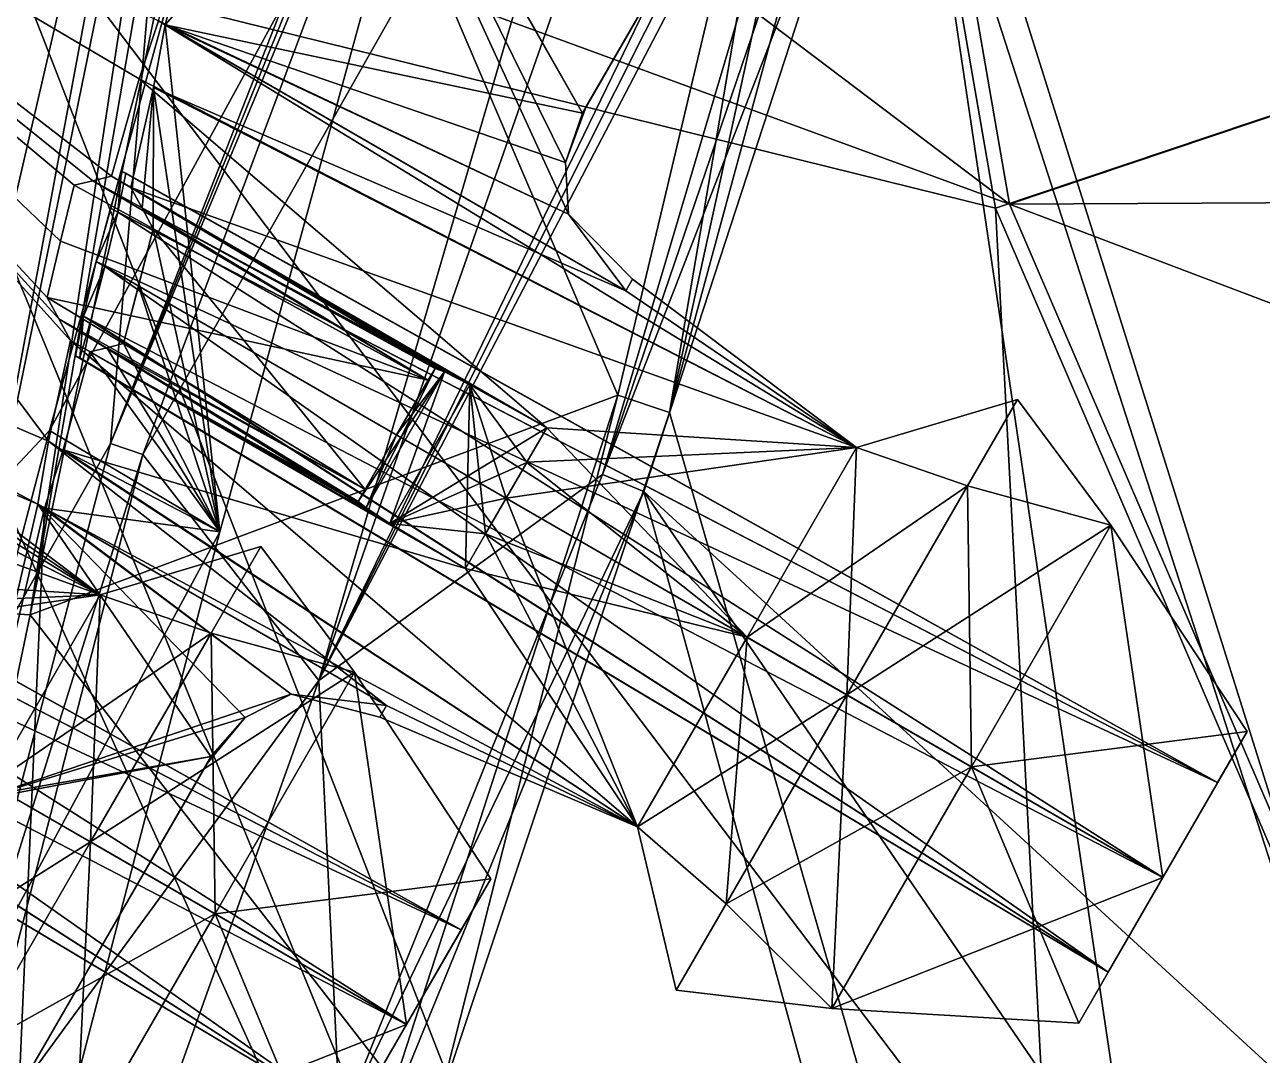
# Model space of a CAD drawing. Header units: millimetres. Extents: x -228 to 228, y -204 to 237.
# Drawn here: x -179.27 to -159.69, y -62.13 to -45.83 of the extents above; entities that cross this region are included whole.
import ezdxf

# ---------------------------------------------------------------- set-up
doc = ezdxf.new("R2010")
doc.units = ezdxf.units.MM
doc.header["$LTSCALE"] = 127.314815
for name, color, linetype in [('1236', 7, 'CONTINUOUS'), ('1372', 7, 'CONTINUOUS'), ('1443', 7, 'CONTINUOUS'), ('15', 7, 'CONTINUOUS'), ('17', 7, 'CONTINUOUS'), ('18', 7, 'CONTINUOUS'), ('2', 7, 'CONTINUOUS'), ('336', 7, 'CONTINUOUS'), ('364', 7, 'CONTINUOUS'), ('366', 7, 'CONTINUOUS'), ('378', 7, 'CONTINUOUS'), ('428', 7, 'CONTINUOUS'), ('44', 7, 'CONTINUOUS'), ('45', 7, 'CONTINUOUS'), ('47', 7, 'CONTINUOUS'), ('50', 7, 'CONTINUOUS'), ('6630', 7, 'CONTINUOUS'), ('6631', 7, 'CONTINUOUS'), ('6633', 7, 'CONTINUOUS'), ('6658', 7, 'CONTINUOUS'), ('6659', 7, 'CONTINUOUS'), ('6660', 7, 'CONTINUOUS'), ('6661', 7, 'CONTINUOUS'), ('6662', 7, 'CONTINUOUS'), ('6663', 7, 'CONTINUOUS'), ('6664', 7, 'CONTINUOUS'), ('6665', 7, 'CONTINUOUS'), ('6670', 7, 'CONTINUOUS'), ('6671', 7, 'CONTINUOUS'), ('6672', 7, 'CONTINUOUS'), ('6673', 7, 'CONTINUOUS'), ('6674', 7, 'CONTINUOUS'), ('6675', 7, 'CONTINUOUS'), ('6676', 7, 'CONTINUOUS'), ('6677', 7, 'CONTINUOUS'), ('6678', 7, 'CONTINUOUS'), ('6679', 7, 'CONTINUOUS'), ('6681', 7, 'CONTINUOUS'), ('6683', 7, 'CONTINUOUS'), ('6684', 7, 'CONTINUOUS'), ('6685', 7, 'CONTINUOUS'), ('6686', 7, 'CONTINUOUS'), ('6687', 7, 'CONTINUOUS'), ('6688', 7, 'CONTINUOUS'), ('6689', 7, 'CONTINUOUS'), ('6690', 7, 'CONTINUOUS'), ('6691', 7, 'CONTINUOUS'), ('6692', 7, 'CONTINUOUS'), ('6693', 7, 'CONTINUOUS'), ('6694', 7, 'CONTINUOUS'), ('6695', 7, 'CONTINUOUS')]:
    doc.layers.add(name, color=color, linetype=linetype)

msp = doc.modelspace()

# ---------------------------------------------------------------- linework, layer by layer
at = {"layer": '1236', "color": 5, "linetype": 'Continuous'}
for points in [[(-169.069, -51.962, 1022.164), (-169.886, -51.689, 1022.194), (-166.804, -38.696, 1023.461), (-169.069, -51.962, 1022.164)], [(-169.069, -51.962, 1022.164), (-166.804, -38.696, 1023.461), (-166.196, -38.833, 1023.213), (-169.069, -51.962, 1022.164)], [(-165.546, -38.993, 1023.174), (-169.069, -51.962, 1022.164), (-166.196, -38.833, 1023.213), (-165.546, -38.993, 1023.174)], [(-172.728, -62.926, 1019.527), (-173.419, -62.575, 1019.379), (-169.886, -51.689, 1022.194), (-172.728, -62.926, 1019.527)], [(-169.069, -51.962, 1022.164), (-172.728, -62.926, 1019.527), (-169.886, -51.689, 1022.194), (-169.069, -51.962, 1022.164)]]:
    msp.add_3dface(points, dxfattribs=at)
at = {"layer": '1372', "color": 5, "linetype": 'Continuous'}
for points in [[(-180.076, -55.109, 1020.77), (-176.581, -38.052, 1025.096), (-179.188, -55.163, 1020.405), (-180.076, -55.109, 1020.77)], [(-179.188, -55.163, 1020.405), (-176.581, -38.052, 1025.096), (-176.219, -38.066, 1024.625), (-179.188, -55.163, 1020.405)], [(-175.663, -38.165, 1024.437), (-179.188, -55.163, 1020.405), (-176.219, -38.066, 1024.625), (-175.663, -38.165, 1024.437)], [(-180.076, -55.109, 1020.77), (-179.188, -55.163, 1020.405), (-181.588, -66.632, 1013.761), (-180.076, -55.109, 1020.77)]]:
    msp.add_3dface(points, dxfattribs=at)
at = {"layer": '1443', "color": 5, "linetype": 'Continuous'}
for points in [[(-166.469, -40.593, 1026.325), (-170.132, -52.942, 1025.073), (-165.967, -40.725, 1026.171), (-166.469, -40.593, 1026.325)], [(-170.132, -52.942, 1025.073), (-165.445, -40.871, 1026.154), (-165.967, -40.725, 1026.171), (-170.132, -52.942, 1025.073)], [(-170.132, -52.942, 1025.073), (-169.474, -53.211, 1025.07), (-165.445, -40.871, 1026.154), (-170.132, -52.942, 1025.073)], [(-170.132, -52.942, 1025.073), (-174.278, -63.227, 1022.22), (-169.474, -53.211, 1025.07), (-170.132, -52.942, 1025.073)], [(-174.278, -63.227, 1022.22), (-173.708, -63.557, 1022.34), (-169.474, -53.211, 1025.07), (-174.278, -63.227, 1022.22)]]:
    msp.add_3dface(points, dxfattribs=at)
at = {"layer": '15', "color": 5, "linetype": 'Continuous'}
for points in [[(-170.748, -9.285, 1031.221), (-163.91, -48.728, 1031.221), (-93.212, -24.976, 1037.893), (-170.748, -9.285, 1031.221)], [(-163.91, -48.728, 1031.221), (-148.09, -85.5, 1031.221), (-93.212, -24.976, 1037.893), (-163.91, -48.728, 1031.221)]]:
    msp.add_3dface(points, dxfattribs=at)
at = {"layer": '17', "color": 5, "linetype": 'Continuous'}
for points in [[(-170.52, -9.273, 1029.234), (-163.692, -48.663, 1029.234), (-178.968, -37.11, 1026.788), (-170.52, -9.273, 1029.234)], [(-163.692, -48.663, 1029.234), (-180.335, -42.567, 1025.687), (-178.968, -37.11, 1026.788), (-163.692, -48.663, 1029.234)], [(-180.335, -42.567, 1025.687), (-160.755, -92.817, 1025.515), (-184.363, -60.588, 1018.312), (-180.335, -42.567, 1025.687)], [(-147.893, -85.386, 1029.234), (-160.755, -92.817, 1025.515), (-180.335, -42.567, 1025.687), (-147.893, -85.386, 1029.234)], [(-147.893, -85.386, 1029.234), (-180.335, -42.567, 1025.687), (-163.692, -48.663, 1029.234), (-147.893, -85.386, 1029.234)], [(-160.755, -92.817, 1025.515), (-185.225, -64.765, 1015.099), (-184.363, -60.588, 1018.312), (-160.755, -92.817, 1025.515)]]:
    msp.add_3dface(points, dxfattribs=at)
at = {"layer": '18', "color": 5, "linetype": 'Continuous'}
for points in [[(-93.212, -24.976, 1035.889), (-163.692, -48.663, 1029.234), (-170.52, -9.273, 1029.234), (-93.212, -24.976, 1035.889)], [(-93.212, -24.976, 1035.889), (-83.571, -48.25, 1035.889), (-163.692, -48.663, 1029.234), (-93.212, -24.976, 1035.889)], [(-83.571, -48.25, 1035.889), (-115.768, -66.839, 1033.024), (-163.692, -48.663, 1029.234), (-83.571, -48.25, 1035.889)], [(-115.768, -66.839, 1033.024), (-147.893, -85.386, 1029.234), (-163.692, -48.663, 1029.234), (-115.768, -66.839, 1033.024)]]:
    msp.add_3dface(points, dxfattribs=at)
at = {"layer": '2', "color": 5, "linetype": 'Continuous'}
for points in [[(-163.91, -48.728, 1031.221), (-170.748, -9.285, 1031.221), (-181.638, -44.345, 1027.063), (-163.91, -48.728, 1031.221)], [(-161.557, -93.277, 1027.288), (-181.638, -44.345, 1027.063), (-182.395, -47.168, 1026.229), (-161.557, -93.277, 1027.288)], [(-161.557, -93.277, 1027.288), (-163.91, -48.728, 1031.221), (-181.638, -44.345, 1027.063), (-161.557, -93.277, 1027.288)], [(-161.557, -93.277, 1027.288), (-182.395, -47.168, 1026.229), (-186.54, -63.964, 1017.319), (-161.557, -93.277, 1027.288)], [(-148.09, -85.5, 1031.221), (-163.91, -48.728, 1031.221), (-161.557, -93.277, 1027.288), (-148.09, -85.5, 1031.221)]]:
    msp.add_3dface(points, dxfattribs=at)
at = {"layer": '336', "color": 5, "linetype": 'Continuous'}
for points in [[(-179.188, -55.163, 1020.405), (-175.663, -38.165, 1024.437), (-169.886, -51.689, 1022.194), (-179.188, -55.163, 1020.405)], [(-169.886, -51.689, 1022.194), (-175.663, -38.165, 1024.437), (-166.804, -38.696, 1023.461), (-169.886, -51.689, 1022.194)], [(-173.419, -62.575, 1019.379), (-179.188, -55.163, 1020.405), (-169.886, -51.689, 1022.194), (-173.419, -62.575, 1019.379)], [(-181.588, -66.632, 1013.761), (-179.188, -55.163, 1020.405), (-173.419, -62.575, 1019.379), (-181.588, -66.632, 1013.761)]]:
    msp.add_3dface(points, dxfattribs=at)
at = {"layer": '364', "color": 5, "linetype": 'Continuous'}
for points in [[(-165.873, -38.19, 1026.495), (-168.436, -38.546, 1027.195), (-174.62, -56.203, 1024.119), (-165.873, -38.19, 1026.495)], [(-165.873, -38.19, 1026.495), (-174.62, -56.203, 1024.119), (-166.171, -39.394, 1026.41), (-165.873, -38.19, 1026.495)], [(-168.436, -38.546, 1027.195), (-169.486, -38.65, 1027.313), (-174.62, -56.203, 1024.119), (-168.436, -38.546, 1027.195)], [(-169.486, -38.65, 1027.313), (-172.204, -38.775, 1027.402), (-177.405, -52.626, 1024.58), (-169.486, -38.65, 1027.313)], [(-174.62, -56.203, 1024.119), (-169.486, -38.65, 1027.313), (-177.405, -52.626, 1024.58), (-174.62, -56.203, 1024.119)], [(-166.171, -39.394, 1026.41), (-174.62, -56.203, 1024.119), (-166.469, -40.593, 1026.325), (-166.171, -39.394, 1026.41)], [(-166.469, -40.593, 1026.325), (-174.62, -56.203, 1024.119), (-170.132, -52.942, 1025.073), (-166.469, -40.593, 1026.325)], [(-180.318, -63.986, 1019.76), (-174.62, -56.203, 1024.119), (-177.405, -52.626, 1024.58), (-180.318, -63.986, 1019.76)], [(-170.132, -52.942, 1025.073), (-174.62, -56.203, 1024.119), (-174.278, -63.227, 1022.22), (-170.132, -52.942, 1025.073)], [(-179.492, -69.817, 1016.777), (-174.62, -56.203, 1024.119), (-180.318, -63.986, 1019.76), (-179.492, -69.817, 1016.777)], [(-174.62, -56.203, 1024.119), (-179.492, -69.817, 1016.777), (-174.278, -63.227, 1022.22), (-174.62, -56.203, 1024.119)]]:
    msp.add_3dface(points, dxfattribs=at)
at = {"layer": '366', "color": 5, "linetype": 'Continuous'}
for points in [[(-165.445, -40.871, 1026.154), (-169.474, -53.211, 1025.07), (-158.078, -63.67, 1026.154), (-165.445, -40.871, 1026.154)], [(-173.708, -63.557, 1022.34), (-158.893, -91.737, 1023.125), (-169.474, -53.211, 1025.07), (-173.708, -63.557, 1022.34)], [(-158.893, -91.737, 1023.125), (-147.587, -85.209, 1026.154), (-169.474, -53.211, 1025.07), (-158.893, -91.737, 1023.125)], [(-169.474, -53.211, 1025.07), (-147.587, -85.209, 1026.154), (-158.078, -63.67, 1026.154), (-169.474, -53.211, 1025.07)]]:
    msp.add_3dface(points, dxfattribs=at)
at = {"layer": '378', "color": 5, "linetype": 'Continuous'}
msp.add_3dface([(-165.445, -40.871, 1026.154), (-158.078, -63.67, 1026.154), (-97.559, -26.141, 1032.484), (-165.445, -40.871, 1026.154)], dxfattribs=at)
at = {"layer": '428', "color": 5, "linetype": 'Continuous'}
for points in [[(-172.48, -38.641, 1027.39), (-177.913, -52.452, 1024.458), (-172.343, -38.708, 1027.404), (-172.48, -38.641, 1027.39)], [(-177.913, -52.452, 1024.458), (-172.204, -38.775, 1027.402), (-172.343, -38.708, 1027.404), (-177.913, -52.452, 1024.458)], [(-172.204, -38.775, 1027.402), (-177.913, -52.452, 1024.458), (-177.405, -52.626, 1024.58), (-172.204, -38.775, 1027.402)], [(-177.913, -52.452, 1024.458), (-180.875, -63.717, 1019.503), (-177.405, -52.626, 1024.58), (-177.913, -52.452, 1024.458)], [(-180.875, -63.717, 1019.503), (-180.318, -63.986, 1019.76), (-177.405, -52.626, 1024.58), (-180.875, -63.717, 1019.503)]]:
    msp.add_3dface(points, dxfattribs=at)
at = {"layer": '44', "color": 5, "linetype": 'Continuous'}
for points in [[(-165.546, -38.993, 1023.174), (-157.79, -91.1, 1020.409), (-169.069, -51.962, 1022.164), (-165.546, -38.993, 1023.174)], [(-158.104, -62.684, 1023.174), (-157.79, -91.1, 1020.409), (-165.546, -38.993, 1023.174), (-158.104, -62.684, 1023.174)], [(-169.069, -51.962, 1022.164), (-157.79, -91.1, 1020.409), (-172.728, -62.926, 1019.527), (-169.069, -51.962, 1022.164)]]:
    msp.add_3dface(points, dxfattribs=at)
at = {"layer": '45', "color": 5, "linetype": 'Continuous'}
msp.add_3dface([(-158.104, -62.684, 1023.174), (-165.546, -38.993, 1023.174), (-94.747, -25.387, 1029.672), (-158.104, -62.684, 1023.174)], dxfattribs=at)
at = {"layer": '47', "color": 5, "linetype": 'Continuous'}
for points in [[(-176.51, -35.997, 1026.603), (-181.996, -59.661, 1019.767), (-177.913, -52.452, 1024.458), (-176.51, -35.997, 1026.603)], [(-172.48, -38.641, 1027.39), (-176.51, -35.997, 1026.603), (-177.913, -52.452, 1024.458), (-172.48, -38.641, 1027.39)], [(-177.913, -52.452, 1024.458), (-181.996, -59.661, 1019.767), (-180.875, -63.717, 1019.503), (-177.913, -52.452, 1024.458)]]:
    msp.add_3dface(points, dxfattribs=at)
at = {"layer": '50', "color": 5, "linetype": 'Continuous'}
for points in [[(-181.996, -59.661, 1019.767), (-176.51, -35.997, 1026.603), (-180.076, -55.109, 1020.77), (-181.996, -59.661, 1019.767)], [(-176.51, -35.997, 1026.603), (-176.581, -38.052, 1025.096), (-180.076, -55.109, 1020.77), (-176.51, -35.997, 1026.603)]]:
    msp.add_3dface(points, dxfattribs=at)
at = {"layer": '6630', "color": 6, "linetype": 'Continuous'}
for points in [[(-192.955, -22.575, 553.043), (-203.957, -79.013, 548.4), (-175.287, -39.219, 1021.79), (-192.955, -22.575, 553.043)], [(-175.287, -39.219, 1021.79), (-203.957, -79.013, 548.4), (-178.881, -52.247, 1018.3), (-175.287, -39.219, 1021.79)], [(-178.881, -52.247, 1018.3), (-203.957, -79.013, 548.4), (-182.266, -65.126, 1009.887), (-178.881, -52.247, 1018.3)]]:
    msp.add_3dface(points, dxfattribs=at)
at = {"layer": '6631', "color": 6, "linetype": 'Continuous'}
for points in [[(-177.049, -45.828, 956.287), (-175.191, -38.845, 956.043), (-172.603, -40.78, 1021.788), (-177.049, -45.828, 956.287)], [(-189.398, -47.936, 701.287), (-187.682, -40.656, 701.037), (-178.893, -52.417, 952.184), (-189.398, -47.936, 701.287)], [(-177.9, -48.224, 951.213), (-187.682, -40.656, 701.037), (-177.462, -46.684, 952.183), (-177.9, -48.224, 951.213)], [(-187.682, -40.656, 701.037), (-177.9, -48.224, 951.213), (-178.195, -48.294, 945.25), (-187.682, -40.656, 701.037)], [(-177.462, -46.684, 952.183), (-187.682, -40.656, 701.037), (-177.154, -45.767, 953.713), (-177.462, -46.684, 952.183)], [(-178.893, -52.417, 952.184), (-187.682, -40.656, 701.037), (-178.548, -50.822, 951.213), (-178.893, -52.417, 952.184)], [(-178.548, -50.822, 951.213), (-187.682, -40.656, 701.037), (-178.733, -50.481, 945.413), (-178.548, -50.822, 951.213)], [(-178.733, -50.481, 945.413), (-187.682, -40.656, 701.037), (-178.918, -50.14, 939.606), (-178.733, -50.481, 945.413)], [(-178.918, -50.14, 939.606), (-187.682, -40.656, 701.037), (-178.705, -49.252, 939.457), (-178.918, -50.14, 939.606)], [(-178.705, -49.252, 939.457), (-187.682, -40.656, 701.037), (-178.49, -48.363, 939.308), (-178.705, -49.252, 939.457)], [(-178.49, -48.363, 939.308), (-187.682, -40.656, 701.037), (-178.195, -48.294, 945.25), (-178.49, -48.363, 939.308)], [(-176.183, -53.847, 1018.285), (-177.049, -45.828, 956.287), (-172.603, -40.78, 1021.788), (-176.183, -53.847, 1018.285)], [(-177.232, -46.817, 957.817), (-177.049, -45.828, 956.287), (-176.183, -53.847, 1018.285), (-177.232, -46.817, 957.817)], [(-177.591, -48.402, 958.787), (-177.232, -46.817, 957.817), (-177.415, -48.728, 964.33), (-177.591, -48.402, 958.787)], [(-177.415, -48.728, 964.33), (-177.232, -46.817, 957.817), (-177.239, -49.053, 969.868), (-177.415, -48.728, 964.33)], [(-177.239, -49.053, 969.868), (-177.232, -46.817, 957.817), (-176.183, -53.847, 1018.285), (-177.239, -49.053, 969.868)], [(-189.553, -48.936, 702.813), (-189.398, -47.936, 701.287), (-179.062, -53.412, 953.713), (-189.553, -48.936, 702.813)], [(-179.062, -53.412, 953.713), (-189.398, -47.936, 701.287), (-178.893, -52.417, 952.184), (-179.062, -53.412, 953.713)], [(-177.74, -48.143, 954.182), (-177.8, -48.794, 956.428), (-177.917, -48.73, 953.573), (-177.74, -48.143, 954.182)], [(-177.673, -48.176, 955.811), (-177.8, -48.794, 956.428), (-177.74, -48.143, 954.182), (-177.673, -48.176, 955.811)], [(-177.8, -48.794, 956.428), (-178.139, -49.572, 953.34), (-177.917, -48.73, 953.573), (-177.8, -48.794, 956.428)], [(-180.147, -58.069, 953.873), (-189.553, -48.936, 702.813), (-179.062, -53.412, 953.713), (-180.147, -58.069, 953.873)], [(-178.004, -49.65, 956.663), (-178.139, -49.572, 953.34), (-177.8, -48.794, 956.428), (-178.004, -49.65, 956.663)], [(-177.474, -49.963, 969.723), (-177.239, -49.053, 969.868), (-176.183, -53.847, 1018.285), (-177.474, -49.963, 969.723)], [(-178.343, -50.437, 953.57), (-178.139, -49.572, 953.34), (-178.004, -49.65, 956.663), (-178.343, -50.437, 953.57)], [(-178.226, -50.501, 956.435), (-178.343, -50.437, 953.57), (-178.004, -49.65, 956.663), (-178.226, -50.501, 956.435)], [(-177.707, -50.872, 969.577), (-177.474, -49.963, 969.723), (-176.183, -53.847, 1018.285), (-177.707, -50.872, 969.577)], [(-178.469, -51.063, 954.188), (-178.343, -50.437, 953.57), (-178.401, -51.096, 955.824), (-178.469, -51.063, 954.188)], [(-178.401, -51.096, 955.824), (-178.343, -50.437, 953.57), (-178.226, -50.501, 956.435), (-178.401, -51.096, 955.824)], [(-177.974, -50.936, 964.174), (-177.707, -50.872, 969.577), (-176.183, -53.847, 1018.285), (-177.974, -50.936, 964.174)], [(-178.664, -52.549, 957.816), (-178.24, -50.999, 958.787), (-176.183, -53.847, 1018.285), (-178.664, -52.549, 957.816)], [(-178.24, -50.999, 958.787), (-177.974, -50.936, 964.174), (-176.183, -53.847, 1018.285), (-178.24, -50.999, 958.787)], [(-178.958, -53.472, 956.287), (-178.664, -52.549, 957.816), (-176.183, -53.847, 1018.285), (-178.958, -53.472, 956.287)], [(-180.052, -58.1, 956.128), (-178.958, -53.472, 956.287), (-179.537, -66.71, 1009.88), (-180.052, -58.1, 956.128)], [(-179.537, -66.71, 1009.88), (-178.958, -53.472, 956.287), (-176.183, -53.847, 1018.285), (-179.537, -66.71, 1009.88)]]:
    msp.add_3dface(points, dxfattribs=at)
at = {"layer": '6633', "color": 6, "linetype": 'Continuous'}
for points in [[(-175.287, -39.219, 1021.79), (-178.881, -52.247, 1018.3), (-172.603, -40.78, 1021.788), (-175.287, -39.219, 1021.79)], [(-178.881, -52.247, 1018.3), (-176.183, -53.847, 1018.285), (-172.603, -40.78, 1021.788), (-178.881, -52.247, 1018.3)], [(-178.881, -52.247, 1018.3), (-182.266, -65.126, 1009.887), (-176.183, -53.847, 1018.285), (-178.881, -52.247, 1018.3)], [(-182.266, -65.126, 1009.887), (-179.537, -66.71, 1009.88), (-176.183, -53.847, 1018.285), (-182.266, -65.126, 1009.887)]]:
    msp.add_3dface(points, dxfattribs=at)
at = {"layer": '6658', "color": 6, "linetype": 'Continuous'}
for points in [[(-179.81, -57.845, 704), (-181.542, -60.845, 702), (-178.233, -58.755, 705.398), (-179.81, -57.845, 704)], [(-180.141, -62.061, 696.183), (-179.81, -57.845, 696), (-178.233, -58.755, 694.602), (-180.141, -62.061, 696.183)], [(-178.233, -58.755, 705.398), (-181.542, -60.845, 702), (-180.141, -62.061, 703.817), (-178.233, -58.755, 705.398)], [(-178.233, -58.755, 705.398), (-180.141, -62.061, 703.817), (-176.261, -59.894, 705.098), (-178.233, -58.755, 705.398)], [(-180.141, -62.061, 696.183), (-178.233, -58.755, 694.602), (-178.469, -63.717, 697.451), (-180.141, -62.061, 696.183)], [(-178.233, -58.755, 694.602), (-176.261, -59.894, 694.902), (-178.469, -63.717, 697.451), (-178.233, -58.755, 694.602)], [(-176.261, -59.894, 705.098), (-180.141, -62.061, 703.817), (-178.469, -63.717, 702.549), (-176.261, -59.894, 705.098)], [(-180.141, -62.061, 703.817), (-180.932, -63.43, 700), (-178.469, -63.717, 702.549), (-180.141, -62.061, 703.817)], [(-180.932, -63.43, 700), (-180.141, -62.061, 696.183), (-178.469, -63.717, 697.451), (-180.932, -63.43, 700)]]:
    msp.add_3dface(points, dxfattribs=at)
at = {"layer": '6659', "color": 6, "linetype": 'Continuous'}
for points in [[(-178.469, -63.717, 697.451), (-176.261, -59.894, 694.902), (-174.563, -63.952, 698.461), (-178.469, -63.717, 697.451)], [(-176.261, -59.894, 705.098), (-178.469, -63.717, 702.549), (-173.23, -61.644, 703.077), (-176.261, -59.894, 705.098)], [(-174.563, -63.952, 698.461), (-176.261, -59.894, 694.902), (-173.23, -61.644, 696.923), (-174.563, -63.952, 698.461)], [(-173.23, -61.644, 703.077), (-178.469, -63.717, 702.549), (-174.563, -63.952, 701.539), (-173.23, -61.644, 703.077)]]:
    msp.add_3dface(points, dxfattribs=at)
at = {"layer": '6660', "color": 6, "linetype": 'Continuous'}
for points in [[(-172.364, -60.144, 699), (-173.23, -61.644, 698), (-171.898, -59.336, 698.461), (-172.364, -60.144, 699)], [(-173.23, -61.644, 698), (-173.23, -61.644, 696.923), (-171.898, -59.336, 698.461), (-173.23, -61.644, 698)], [(-173.23, -61.644, 703.077), (-172.364, -60.144, 701), (-171.898, -59.336, 701.539), (-173.23, -61.644, 703.077)], [(-172.364, -60.144, 701), (-172.364, -60.144, 699), (-171.898, -59.336, 698.461), (-172.364, -60.144, 701)], [(-171.898, -59.336, 701.539), (-172.364, -60.144, 701), (-171.898, -59.336, 698.461), (-171.898, -59.336, 701.539)], [(-173.23, -61.644, 702), (-172.364, -60.144, 701), (-173.23, -61.644, 703.077), (-173.23, -61.644, 702)], [(-174.096, -63.144, 699), (-174.563, -63.952, 698.461), (-173.23, -61.644, 696.923), (-174.096, -63.144, 699)], [(-174.096, -63.144, 701), (-173.23, -61.644, 702), (-174.563, -63.952, 701.539), (-174.096, -63.144, 701)], [(-173.23, -61.644, 702), (-173.23, -61.644, 703.077), (-174.563, -63.952, 701.539), (-173.23, -61.644, 702)], [(-173.23, -61.644, 698), (-174.096, -63.144, 699), (-173.23, -61.644, 696.923), (-173.23, -61.644, 698)]]:
    msp.add_3dface(points, dxfattribs=at)
at = {"layer": '6661', "color": 6, "linetype": 'Continuous'}
for points in [[(-189.781, -48.804, 697.187), (-189.503, -47.875, 698.713), (-178.078, -54.845, 698), (-189.781, -48.804, 697.187)], [(-189.503, -47.875, 698.713), (-181.729, -52.364, 698.713), (-178.078, -54.845, 698), (-189.503, -47.875, 698.713)], [(-189.553, -48.936, 702.813), (-189.866, -50.553, 703.787), (-178.078, -54.845, 702), (-189.553, -48.936, 702.813)], [(-182.979, -54.529, 696.213), (-189.781, -48.804, 697.187), (-178.078, -54.845, 698), (-182.979, -54.529, 696.213)], [(-181.729, -52.364, 701.287), (-189.553, -48.936, 702.813), (-178.078, -54.845, 702), (-181.729, -52.364, 701.287)], [(-189.866, -50.553, 703.787), (-182.979, -54.529, 703.787), (-178.078, -54.845, 702), (-189.866, -50.553, 703.787)], [(-178.078, -54.845, 698), (-181.729, -52.364, 698.713), (-181.623, -52.179, 700), (-178.078, -54.845, 698)], [(-181.729, -52.364, 701.287), (-178.078, -54.845, 698), (-181.623, -52.179, 700), (-181.729, -52.364, 701.287)], [(-178.078, -54.845, 698), (-181.729, -52.364, 701.287), (-178.078, -54.845, 702), (-178.078, -54.845, 698)], [(-178.078, -54.845, 702), (-182.979, -54.529, 703.787), (-183.295, -55.077, 703.946), (-178.078, -54.845, 702)], [(-179.81, -57.845, 696), (-182.979, -54.529, 696.213), (-178.078, -54.845, 698), (-179.81, -57.845, 696)], [(-183.623, -55.644, 704), (-179.81, -57.845, 704), (-178.078, -54.845, 702), (-183.623, -55.644, 704)], [(-183.623, -55.644, 704), (-178.078, -54.845, 702), (-183.295, -55.077, 703.946), (-183.623, -55.644, 704)]]:
    msp.add_3dface(points, dxfattribs=at)
at = {"layer": '6662', "color": 6, "linetype": 'Continuous'}
for points in [[(-178.078, -54.845, 698), (-178.078, -54.845, 702), (-175.534, -54.081, 700), (-178.078, -54.845, 698)], [(-176.324, -55.45, 696.183), (-178.078, -54.845, 698), (-175.534, -54.081, 700), (-176.324, -55.45, 696.183)], [(-175.534, -54.081, 700), (-178.078, -54.845, 702), (-176.324, -55.45, 703.817), (-175.534, -54.081, 700)], [(-176.324, -55.45, 696.183), (-175.534, -54.081, 700), (-174.054, -56.07, 697.451), (-176.324, -55.45, 696.183)], [(-175.534, -54.081, 700), (-176.324, -55.45, 703.817), (-174.054, -56.07, 702.549), (-175.534, -54.081, 700)], [(-174.054, -56.07, 697.451), (-175.534, -54.081, 700), (-174.054, -56.07, 702.549), (-174.054, -56.07, 697.451)], [(-178.078, -54.845, 702), (-179.81, -57.845, 704), (-176.324, -55.45, 703.817), (-178.078, -54.845, 702)], [(-178.233, -58.755, 694.602), (-179.81, -57.845, 696), (-178.078, -54.845, 698), (-178.233, -58.755, 694.602)], [(-178.233, -58.755, 694.602), (-178.078, -54.845, 698), (-176.324, -55.45, 696.183), (-178.233, -58.755, 694.602)], [(-179.81, -57.845, 704), (-178.233, -58.755, 705.398), (-176.324, -55.45, 703.817), (-179.81, -57.845, 704)], [(-176.324, -55.45, 703.817), (-178.233, -58.755, 705.398), (-174.054, -56.07, 702.549), (-176.324, -55.45, 703.817)], [(-176.261, -59.894, 694.902), (-178.233, -58.755, 694.602), (-176.324, -55.45, 696.183), (-176.261, -59.894, 694.902)], [(-176.261, -59.894, 694.902), (-176.324, -55.45, 696.183), (-174.054, -56.07, 697.451), (-176.261, -59.894, 694.902)], [(-178.233, -58.755, 705.398), (-176.261, -59.894, 705.098), (-174.054, -56.07, 702.549), (-178.233, -58.755, 705.398)]]:
    msp.add_3dface(points, dxfattribs=at)
at = {"layer": '6663', "color": 6, "linetype": 'Continuous'}
for points in [[(-173.23, -61.644, 696.923), (-176.261, -59.894, 694.902), (-174.054, -56.07, 697.451), (-173.23, -61.644, 696.923)], [(-176.261, -59.894, 705.098), (-171.898, -59.336, 701.539), (-174.054, -56.07, 702.549), (-176.261, -59.894, 705.098)], [(-171.898, -59.336, 698.461), (-173.23, -61.644, 696.923), (-174.054, -56.07, 697.451), (-171.898, -59.336, 698.461)], [(-171.898, -59.336, 701.539), (-171.898, -59.336, 698.461), (-174.054, -56.07, 702.549), (-171.898, -59.336, 701.539)], [(-171.898, -59.336, 698.461), (-174.054, -56.07, 697.451), (-174.054, -56.07, 702.549), (-171.898, -59.336, 698.461)], [(-176.261, -59.894, 705.098), (-173.23, -61.644, 703.077), (-171.898, -59.336, 701.539), (-176.261, -59.894, 705.098)]]:
    msp.add_3dface(points, dxfattribs=at)
at = {"layer": '6664', "color": 6, "linetype": 'Continuous'}
for points in [[(-190.019, -50.296, 699.188), (-190.176, -50.889, 698.58), (-172.364, -60.144, 699), (-190.019, -50.296, 699.188)], [(-189.952, -50.328, 700.805), (-190.019, -50.296, 699.188), (-172.364, -60.144, 701), (-189.952, -50.328, 700.805)], [(-172.364, -60.144, 701), (-190.019, -50.296, 699.188), (-172.364, -60.144, 699), (-172.364, -60.144, 701)], [(-190.06, -50.952, 701.42), (-189.952, -50.328, 700.805), (-172.364, -60.144, 701), (-190.06, -50.952, 701.42)], [(-190.176, -50.889, 698.58), (-190.371, -51.747, 698.345), (-172.364, -60.144, 699), (-190.176, -50.889, 698.58)], [(-190.237, -51.825, 701.657), (-190.06, -50.952, 701.42), (-173.23, -61.644, 702), (-190.237, -51.825, 701.657)], [(-173.23, -61.644, 702), (-190.06, -50.952, 701.42), (-172.364, -60.144, 701), (-173.23, -61.644, 702)], [(-190.371, -51.747, 698.345), (-173.23, -61.644, 698), (-172.364, -60.144, 699), (-190.371, -51.747, 698.345)]]:
    msp.add_3dface(points, dxfattribs=at)
at = {"layer": '6665', "color": 6, "linetype": 'Continuous'}
for points in [[(-190.371, -51.747, 698.345), (-190.548, -52.63, 698.576), (-173.23, -61.644, 698), (-190.371, -51.747, 698.345)], [(-190.432, -52.693, 701.428), (-190.237, -51.825, 701.657), (-174.096, -63.144, 701), (-190.432, -52.693, 701.428)], [(-174.096, -63.144, 701), (-190.237, -51.825, 701.657), (-173.23, -61.644, 702), (-174.096, -63.144, 701)], [(-190.548, -52.63, 698.576), (-190.653, -53.265, 699.194), (-174.096, -63.144, 699), (-190.548, -52.63, 698.576)], [(-173.23, -61.644, 698), (-190.548, -52.63, 698.576), (-174.096, -63.144, 699), (-173.23, -61.644, 698)], [(-190.587, -53.297, 700.818), (-190.432, -52.693, 701.428), (-174.096, -63.144, 701), (-190.587, -53.297, 700.818)], [(-190.653, -53.265, 699.194), (-190.587, -53.297, 700.818), (-174.096, -63.144, 699), (-190.653, -53.265, 699.194)], [(-174.096, -63.144, 699), (-190.587, -53.297, 700.818), (-174.096, -63.144, 701), (-174.096, -63.144, 699)]]:
    msp.add_3dface(points, dxfattribs=at)
at = {"layer": '6670', "color": 6, "linetype": 'Continuous'}
for points in [[(-167.387, -41.923, 956), (-170.449, -47.227, 956.214), (-167.387, -41.923, 954), (-167.387, -41.923, 956)], [(-167.387, -41.923, 954), (-170.449, -47.227, 956.214), (-170.387, -47.119, 955), (-167.387, -41.923, 954)], [(-170.449, -47.227, 953.786), (-167.387, -41.923, 954), (-170.387, -47.119, 955), (-170.449, -47.227, 953.786)], [(-172.887, -51.449, 943), (-172.78, -51.264, 949.124), (-173.387, -52.315, 949), (-172.887, -51.449, 943)], [(-172.78, -51.264, 960.876), (-172.887, -51.449, 967), (-173.387, -52.315, 961), (-172.78, -51.264, 960.876)], [(-173.887, -53.181, 943), (-172.887, -51.449, 943), (-173.387, -52.315, 949), (-173.887, -53.181, 943)], [(-172.887, -51.449, 967), (-173.887, -53.181, 967), (-173.387, -52.315, 961), (-172.887, -51.449, 967)], [(-173.994, -53.367, 949.124), (-173.887, -53.181, 943), (-173.387, -52.315, 949), (-173.994, -53.367, 949.124)], [(-173.887, -53.181, 967), (-173.994, -53.367, 960.876), (-173.387, -52.315, 961), (-173.887, -53.181, 967)], [(-179.387, -62.708, 954), (-176.325, -57.404, 953.786), (-179.387, -62.708, 956), (-179.387, -62.708, 954)], [(-179.387, -62.708, 956), (-176.325, -57.404, 953.786), (-176.387, -57.512, 955), (-179.387, -62.708, 956)], [(-176.325, -57.404, 956.214), (-179.387, -62.708, 956), (-176.387, -57.512, 955), (-176.325, -57.404, 956.214)]]:
    msp.add_3dface(points, dxfattribs=at)
at = {"layer": '6671', "color": 6, "linetype": 'Continuous'}
for points in [[(-178.893, -52.417, 952.184), (-178.548, -50.822, 951.213), (-169.575, -58.516, 953), (-178.893, -52.417, 952.184)], [(-169.575, -58.516, 953), (-178.548, -50.822, 951.213), (-172.298, -54.43, 951.213), (-169.575, -58.516, 953)], [(-178.24, -50.999, 958.787), (-178.664, -52.549, 957.816), (-172.298, -54.43, 958.787), (-178.24, -50.999, 958.787)], [(-179.062, -53.412, 953.713), (-178.893, -52.417, 952.184), (-173.549, -56.595, 953.713), (-179.062, -53.412, 953.713)], [(-178.893, -52.417, 952.184), (-169.575, -58.516, 953), (-173.549, -56.595, 953.713), (-178.893, -52.417, 952.184)], [(-178.664, -52.549, 957.816), (-178.958, -53.472, 956.287), (-169.575, -58.516, 957), (-178.664, -52.549, 957.816)], [(-172.298, -54.43, 958.787), (-178.664, -52.549, 957.816), (-169.575, -58.516, 957), (-172.298, -54.43, 958.787)], [(-171.655, -53.315, 951), (-169.575, -58.516, 953), (-171.982, -53.882, 951.054), (-171.655, -53.315, 951)], [(-171.655, -53.315, 959), (-171.981, -53.88, 958.947), (-167.843, -55.516, 959), (-171.655, -53.315, 959)], [(-167.843, -55.516, 951), (-169.575, -58.516, 953), (-171.655, -53.315, 951), (-167.843, -55.516, 951)], [(-178.958, -53.472, 956.287), (-173.549, -56.595, 956.287), (-169.575, -58.516, 957), (-178.958, -53.472, 956.287)], [(-171.981, -53.88, 958.947), (-172.298, -54.43, 958.787), (-167.843, -55.516, 959), (-171.981, -53.88, 958.947)], [(-171.982, -53.882, 951.054), (-169.575, -58.516, 953), (-172.298, -54.43, 951.213), (-171.982, -53.882, 951.054)], [(-167.843, -55.516, 959), (-172.298, -54.43, 958.787), (-169.575, -58.516, 957), (-167.843, -55.516, 959)], [(-169.575, -58.516, 957), (-173.549, -56.595, 956.287), (-173.655, -56.779, 955), (-169.575, -58.516, 957)], [(-173.549, -56.595, 953.713), (-169.575, -58.516, 957), (-173.655, -56.779, 955), (-173.549, -56.595, 953.713)], [(-169.575, -58.516, 953), (-169.575, -58.516, 957), (-173.549, -56.595, 953.713), (-169.575, -58.516, 953)]]:
    msp.add_3dface(points, dxfattribs=at)
at = {"layer": '6672', "color": 6, "linetype": 'Continuous'}
for points in [[(-177.154, -45.767, 953.713), (-175.271, -38.774, 953.958), (-170.668, -48.821, 953.734), (-177.154, -45.767, 953.713)], [(-175.271, -38.774, 953.958), (-167.387, -41.923, 954), (-170.449, -47.227, 953.786), (-175.271, -38.774, 953.958)], [(-175.271, -38.774, 953.958), (-170.449, -47.227, 953.786), (-170.715, -48.004, 953.758), (-175.271, -38.774, 953.958)], [(-170.668, -48.821, 953.734), (-175.271, -38.774, 953.958), (-170.715, -48.004, 953.758), (-170.668, -48.821, 953.734)], [(-169.761, -50.035, 953.713), (-177.154, -45.767, 953.713), (-170.668, -48.821, 953.734), (-169.761, -50.035, 953.713)]]:
    msp.add_3dface(points, dxfattribs=at)
at = {"layer": '6673', "color": 6, "linetype": 'Continuous'}
for points in [[(-175.191, -38.845, 956.043), (-177.049, -45.828, 956.287), (-170.449, -47.227, 956.214), (-175.191, -38.845, 956.043)], [(-175.191, -38.845, 956.043), (-170.449, -47.227, 956.214), (-167.387, -41.923, 956), (-175.191, -38.845, 956.043)], [(-170.449, -47.227, 956.214), (-177.049, -45.828, 956.287), (-170.715, -48.004, 956.242), (-170.449, -47.227, 956.214)], [(-170.715, -48.004, 956.242), (-177.049, -45.828, 956.287), (-170.668, -48.821, 956.266), (-170.715, -48.004, 956.242)], [(-170.668, -48.821, 956.266), (-177.049, -45.828, 956.287), (-169.761, -50.035, 956.287), (-170.668, -48.821, 956.266)]]:
    msp.add_3dface(points, dxfattribs=at)
at = {"layer": '6674', "color": 6, "linetype": 'Continuous'}
for points in [[(-177.591, -48.402, 958.787), (-177.415, -48.728, 964.33), (-172.228, -51.523, 959.386), (-177.591, -48.402, 958.787)], [(-171.012, -52.201, 958.787), (-177.591, -48.402, 958.787), (-172.228, -51.523, 959.386), (-171.012, -52.201, 958.787)], [(-177.415, -48.728, 964.33), (-177.239, -49.053, 969.868), (-172.887, -51.449, 967), (-177.415, -48.728, 964.33)], [(-177.415, -48.728, 964.33), (-172.887, -51.449, 967), (-172.78, -51.264, 960.876), (-177.415, -48.728, 964.33)], [(-177.415, -48.728, 964.33), (-172.78, -51.264, 960.876), (-172.629, -51.319, 960.07), (-177.415, -48.728, 964.33)], [(-172.228, -51.523, 959.386), (-177.415, -48.728, 964.33), (-172.629, -51.319, 960.07), (-172.228, -51.523, 959.386)]]:
    msp.add_3dface(points, dxfattribs=at)
at = {"layer": '6675', "color": 6, "linetype": 'Continuous'}
for points in [[(-177.707, -50.872, 969.577), (-177.974, -50.936, 964.174), (-173.887, -53.181, 967), (-177.707, -50.872, 969.577)], [(-177.974, -50.936, 964.174), (-178.24, -50.999, 958.787), (-173.994, -53.367, 960.876), (-177.974, -50.936, 964.174)], [(-173.994, -53.367, 960.876), (-178.24, -50.999, 958.787), (-173.871, -53.47, 960.07), (-173.994, -53.367, 960.876)], [(-178.24, -50.999, 958.787), (-172.298, -54.43, 958.787), (-173.494, -53.715, 959.386), (-178.24, -50.999, 958.787)], [(-173.871, -53.47, 960.07), (-178.24, -50.999, 958.787), (-173.494, -53.715, 959.386), (-173.871, -53.47, 960.07)], [(-177.974, -50.936, 964.174), (-173.994, -53.367, 960.876), (-173.887, -53.181, 967), (-177.974, -50.936, 964.174)]]:
    msp.add_3dface(points, dxfattribs=at)
at = {"layer": '6676', "color": 6, "linetype": 'Continuous'}
for points in [[(-178.958, -53.472, 956.287), (-180.052, -58.1, 956.128), (-175.054, -56.417, 956.266), (-178.958, -53.472, 956.287)], [(-173.549, -56.595, 956.287), (-178.958, -53.472, 956.287), (-175.054, -56.417, 956.266), (-173.549, -56.595, 956.287)], [(-175.054, -56.417, 956.266), (-180.052, -58.1, 956.128), (-175.785, -56.785, 956.242), (-175.054, -56.417, 956.266)], [(-180.052, -58.1, 956.128), (-176.325, -57.404, 956.214), (-175.785, -56.785, 956.242), (-180.052, -58.1, 956.128)], [(-180.052, -58.1, 956.128), (-179.387, -62.708, 956), (-176.325, -57.404, 956.214), (-180.052, -58.1, 956.128)]]:
    msp.add_3dface(points, dxfattribs=at)
at = {"layer": '6677', "color": 6, "linetype": 'Continuous'}
for points in [[(-180.147, -58.069, 953.873), (-179.062, -53.412, 953.713), (-176.325, -57.404, 953.786), (-180.147, -58.069, 953.873)], [(-176.325, -57.404, 953.786), (-179.062, -53.412, 953.713), (-175.785, -56.785, 953.758), (-176.325, -57.404, 953.786)], [(-179.062, -53.412, 953.713), (-173.549, -56.595, 953.713), (-175.054, -56.417, 953.734), (-179.062, -53.412, 953.713)], [(-175.785, -56.785, 953.758), (-179.062, -53.412, 953.713), (-175.054, -56.417, 953.734), (-175.785, -56.785, 953.758)], [(-180.147, -58.069, 953.873), (-176.325, -57.404, 953.786), (-179.387, -62.708, 954), (-180.147, -58.069, 953.873)]]:
    msp.add_3dface(points, dxfattribs=at)
at = {"layer": '6678', "color": 6, "linetype": 'Continuous'}
for points in [[(-178.733, -50.481, 945.413), (-178.918, -50.14, 939.606), (-173.887, -53.181, 943), (-178.733, -50.481, 945.413)], [(-178.548, -50.822, 951.213), (-178.733, -50.481, 945.413), (-173.494, -53.715, 950.614), (-178.548, -50.822, 951.213)], [(-178.733, -50.481, 945.413), (-173.887, -53.181, 943), (-173.994, -53.367, 949.124), (-178.733, -50.481, 945.413)], [(-178.733, -50.481, 945.413), (-173.994, -53.367, 949.124), (-173.871, -53.47, 949.93), (-178.733, -50.481, 945.413)], [(-173.494, -53.715, 950.614), (-178.733, -50.481, 945.413), (-173.871, -53.47, 949.93), (-173.494, -53.715, 950.614)], [(-172.298, -54.43, 951.213), (-178.548, -50.822, 951.213), (-173.494, -53.715, 950.614), (-172.298, -54.43, 951.213)]]:
    msp.add_3dface(points, dxfattribs=at)
at = {"layer": '6679', "color": 6, "linetype": 'Continuous'}
for points in [[(-178.49, -48.363, 939.308), (-178.195, -48.294, 945.25), (-172.887, -51.449, 943), (-178.49, -48.363, 939.308)], [(-178.195, -48.294, 945.25), (-177.9, -48.224, 951.213), (-172.78, -51.264, 949.124), (-178.195, -48.294, 945.25)], [(-178.195, -48.294, 945.25), (-172.78, -51.264, 949.124), (-172.887, -51.449, 943), (-178.195, -48.294, 945.25)], [(-172.78, -51.264, 949.124), (-177.9, -48.224, 951.213), (-172.629, -51.319, 949.93), (-172.78, -51.264, 949.124)], [(-172.629, -51.319, 949.93), (-177.9, -48.224, 951.213), (-172.228, -51.523, 950.614), (-172.629, -51.319, 949.93)], [(-172.228, -51.523, 950.614), (-177.9, -48.224, 951.213), (-171.012, -52.201, 951.213), (-172.228, -51.523, 950.614)]]:
    msp.add_3dface(points, dxfattribs=at)
at = {"layer": '6681', "color": 6, "linetype": 'Continuous'}
for points in [[(-177.239, -49.053, 969.868), (-177.474, -49.963, 969.723), (-177.707, -50.872, 969.577), (-177.239, -49.053, 969.868)], [(-177.239, -49.053, 969.868), (-177.707, -50.872, 969.577), (-173.887, -53.181, 967), (-177.239, -49.053, 969.868)], [(-177.239, -49.053, 969.868), (-173.887, -53.181, 967), (-172.887, -51.449, 967), (-177.239, -49.053, 969.868)]]:
    msp.add_3dface(points, dxfattribs=at)
at = {"layer": '6683', "color": 6, "linetype": 'Continuous'}
for points in [[(-178.705, -49.252, 939.457), (-178.49, -48.363, 939.308), (-172.887, -51.449, 943), (-178.705, -49.252, 939.457)], [(-178.918, -50.14, 939.606), (-178.705, -49.252, 939.457), (-172.887, -51.449, 943), (-178.918, -50.14, 939.606)], [(-178.918, -50.14, 939.606), (-172.887, -51.449, 943), (-173.887, -53.181, 943), (-178.918, -50.14, 939.606)]]:
    msp.add_3dface(points, dxfattribs=at)
at = {"layer": '6684', "color": 6, "linetype": 'Continuous'}
for points in [[(-167.843, -55.516, 959), (-169.575, -58.516, 957), (-166.265, -56.427, 960.398), (-167.843, -55.516, 959)], [(-169.575, -58.516, 953), (-167.843, -55.516, 951), (-168.174, -59.733, 951.183), (-169.575, -58.516, 953)], [(-168.174, -59.733, 951.183), (-167.843, -55.516, 951), (-166.265, -56.427, 949.602), (-168.174, -59.733, 951.183)], [(-166.265, -56.427, 960.398), (-169.575, -58.516, 957), (-168.174, -59.733, 958.817), (-166.265, -56.427, 960.398)], [(-166.265, -56.427, 960.398), (-168.174, -59.733, 958.817), (-164.294, -57.565, 960.098), (-166.265, -56.427, 960.398)], [(-168.174, -59.733, 951.183), (-166.265, -56.427, 949.602), (-166.501, -61.389, 952.451), (-168.174, -59.733, 951.183)], [(-166.265, -56.427, 949.602), (-164.294, -57.565, 949.902), (-166.501, -61.389, 952.451), (-166.265, -56.427, 949.602)], [(-164.294, -57.565, 960.098), (-168.174, -59.733, 958.817), (-166.501, -61.389, 957.549), (-164.294, -57.565, 960.098)], [(-169.575, -58.516, 957), (-169.575, -58.516, 953), (-168.964, -61.102, 955), (-169.575, -58.516, 957)], [(-168.174, -59.733, 958.817), (-169.575, -58.516, 957), (-168.964, -61.102, 955), (-168.174, -59.733, 958.817)], [(-168.964, -61.102, 955), (-169.575, -58.516, 953), (-168.174, -59.733, 951.183), (-168.964, -61.102, 955)], [(-168.174, -59.733, 958.817), (-168.964, -61.102, 955), (-166.501, -61.389, 957.549), (-168.174, -59.733, 958.817)], [(-168.964, -61.102, 955), (-168.174, -59.733, 951.183), (-166.501, -61.389, 952.451), (-168.964, -61.102, 955)], [(-166.501, -61.389, 957.549), (-168.964, -61.102, 955), (-166.501, -61.389, 952.451), (-166.501, -61.389, 957.549)]]:
    msp.add_3dface(points, dxfattribs=at)
at = {"layer": '6685', "color": 6, "linetype": 'Continuous'}
for points in [[(-166.501, -61.389, 952.451), (-164.294, -57.565, 949.902), (-162.595, -61.623, 953.461), (-166.501, -61.389, 952.451)], [(-164.294, -57.565, 960.098), (-166.501, -61.389, 957.549), (-161.263, -59.315, 958.077), (-164.294, -57.565, 960.098)], [(-162.595, -61.623, 953.461), (-164.294, -57.565, 949.902), (-161.263, -59.315, 951.923), (-162.595, -61.623, 953.461)], [(-161.263, -59.315, 958.077), (-166.501, -61.389, 957.549), (-162.595, -61.623, 956.539), (-161.263, -59.315, 958.077)], [(-166.501, -61.389, 957.549), (-166.501, -61.389, 952.451), (-162.595, -61.623, 956.539), (-166.501, -61.389, 957.549)], [(-162.595, -61.623, 956.539), (-166.501, -61.389, 952.451), (-162.595, -61.623, 953.461), (-162.595, -61.623, 956.539)]]:
    msp.add_3dface(points, dxfattribs=at)
at = {"layer": '6686', "color": 6, "linetype": 'Continuous'}
for points in [[(-160.397, -57.815, 954), (-161.263, -59.315, 953), (-159.93, -57.007, 953.461), (-160.397, -57.815, 954)], [(-161.263, -59.315, 953), (-161.263, -59.315, 951.923), (-159.93, -57.007, 953.461), (-161.263, -59.315, 953)], [(-161.263, -59.315, 958.077), (-160.397, -57.815, 956), (-159.93, -57.007, 956.539), (-161.263, -59.315, 958.077)], [(-160.397, -57.815, 956), (-160.397, -57.815, 954), (-159.93, -57.007, 953.461), (-160.397, -57.815, 956)], [(-159.93, -57.007, 956.539), (-160.397, -57.815, 956), (-159.93, -57.007, 953.461), (-159.93, -57.007, 956.539)], [(-161.263, -59.315, 957), (-160.397, -57.815, 956), (-161.263, -59.315, 958.077), (-161.263, -59.315, 957)], [(-162.129, -60.815, 954), (-162.595, -61.623, 953.461), (-161.263, -59.315, 951.923), (-162.129, -60.815, 954)], [(-162.129, -60.815, 956), (-161.263, -59.315, 957), (-162.595, -61.623, 956.539), (-162.129, -60.815, 956)], [(-161.263, -59.315, 957), (-161.263, -59.315, 958.077), (-162.595, -61.623, 956.539), (-161.263, -59.315, 957)], [(-161.263, -59.315, 953), (-162.129, -60.815, 954), (-161.263, -59.315, 951.923), (-161.263, -59.315, 953)], [(-162.129, -60.815, 954), (-162.129, -60.815, 956), (-162.595, -61.623, 956.539), (-162.129, -60.815, 954)], [(-162.129, -60.815, 954), (-162.595, -61.623, 956.539), (-162.595, -61.623, 953.461), (-162.129, -60.815, 954)]]:
    msp.add_3dface(points, dxfattribs=at)
at = {"layer": '6687', "color": 6, "linetype": 'Continuous'}
for points in [[(-177.462, -46.684, 952.183), (-177.154, -45.767, 953.713), (-166.111, -52.516, 953), (-177.462, -46.684, 952.183)], [(-177.154, -45.767, 953.713), (-169.761, -50.035, 953.713), (-166.111, -52.516, 953), (-177.154, -45.767, 953.713)], [(-177.049, -45.828, 956.287), (-177.232, -46.817, 957.817), (-169.761, -50.035, 956.287), (-177.049, -45.828, 956.287)], [(-177.9, -48.224, 951.213), (-177.462, -46.684, 952.183), (-171.012, -52.201, 951.213), (-177.9, -48.224, 951.213)], [(-171.012, -52.201, 951.213), (-177.462, -46.684, 952.183), (-166.111, -52.516, 953), (-171.012, -52.201, 951.213)], [(-177.232, -46.817, 957.817), (-177.591, -48.402, 958.787), (-166.111, -52.516, 957), (-177.232, -46.817, 957.817)], [(-169.761, -50.035, 956.287), (-177.232, -46.817, 957.817), (-166.111, -52.516, 957), (-169.761, -50.035, 956.287)], [(-177.591, -48.402, 958.787), (-171.012, -52.201, 958.787), (-166.111, -52.516, 957), (-177.591, -48.402, 958.787)], [(-166.111, -52.516, 953), (-169.761, -50.035, 953.713), (-169.655, -49.851, 955), (-166.111, -52.516, 953)], [(-169.761, -50.035, 956.287), (-166.111, -52.516, 953), (-169.655, -49.851, 955), (-169.761, -50.035, 956.287)], [(-166.111, -52.516, 953), (-169.761, -50.035, 956.287), (-166.111, -52.516, 957), (-166.111, -52.516, 953)], [(-171.012, -52.201, 951.213), (-167.843, -55.516, 951), (-171.329, -52.751, 951.053), (-171.012, -52.201, 951.213)], [(-166.111, -52.516, 957), (-171.012, -52.201, 958.787), (-171.328, -52.749, 958.946), (-166.111, -52.516, 957)], [(-167.843, -55.516, 951), (-171.012, -52.201, 951.213), (-166.111, -52.516, 953), (-167.843, -55.516, 951)], [(-171.655, -53.315, 959), (-167.843, -55.516, 959), (-166.111, -52.516, 957), (-171.655, -53.315, 959)], [(-171.655, -53.315, 959), (-166.111, -52.516, 957), (-171.328, -52.749, 958.946), (-171.655, -53.315, 959)], [(-167.843, -55.516, 951), (-171.655, -53.315, 951), (-171.329, -52.751, 951.053), (-167.843, -55.516, 951)]]:
    msp.add_3dface(points, dxfattribs=at)
at = {"layer": '6688', "color": 6, "linetype": 'Continuous'}
for points in [[(-166.111, -52.516, 953), (-166.111, -52.516, 957), (-163.566, -51.753, 955), (-166.111, -52.516, 953)], [(-164.357, -53.122, 951.183), (-166.111, -52.516, 953), (-163.566, -51.753, 955), (-164.357, -53.122, 951.183)], [(-163.566, -51.753, 955), (-166.111, -52.516, 957), (-164.357, -53.122, 958.817), (-163.566, -51.753, 955)], [(-164.357, -53.122, 951.183), (-163.566, -51.753, 955), (-162.086, -53.742, 952.451), (-164.357, -53.122, 951.183)], [(-163.566, -51.753, 955), (-164.357, -53.122, 958.817), (-162.086, -53.742, 957.549), (-163.566, -51.753, 955)], [(-162.086, -53.742, 952.451), (-163.566, -51.753, 955), (-162.086, -53.742, 957.549), (-162.086, -53.742, 952.451)], [(-166.111, -52.516, 957), (-167.843, -55.516, 959), (-164.357, -53.122, 958.817), (-166.111, -52.516, 957)], [(-166.265, -56.427, 949.602), (-167.843, -55.516, 951), (-166.111, -52.516, 953), (-166.265, -56.427, 949.602)], [(-166.265, -56.427, 949.602), (-166.111, -52.516, 953), (-164.357, -53.122, 951.183), (-166.265, -56.427, 949.602)], [(-167.843, -55.516, 959), (-166.265, -56.427, 960.398), (-164.357, -53.122, 958.817), (-167.843, -55.516, 959)], [(-164.357, -53.122, 958.817), (-166.265, -56.427, 960.398), (-162.086, -53.742, 957.549), (-164.357, -53.122, 958.817)], [(-164.294, -57.565, 949.902), (-166.265, -56.427, 949.602), (-164.357, -53.122, 951.183), (-164.294, -57.565, 949.902)], [(-164.294, -57.565, 949.902), (-164.357, -53.122, 951.183), (-162.086, -53.742, 952.451), (-164.294, -57.565, 949.902)], [(-166.265, -56.427, 960.398), (-164.294, -57.565, 960.098), (-162.086, -53.742, 957.549), (-166.265, -56.427, 960.398)]]:
    msp.add_3dface(points, dxfattribs=at)
at = {"layer": '6689', "color": 6, "linetype": 'Continuous'}
for points in [[(-161.263, -59.315, 951.923), (-164.294, -57.565, 949.902), (-162.086, -53.742, 952.451), (-161.263, -59.315, 951.923)], [(-164.294, -57.565, 960.098), (-159.93, -57.007, 956.539), (-162.086, -53.742, 957.549), (-164.294, -57.565, 960.098)], [(-159.93, -57.007, 953.461), (-161.263, -59.315, 951.923), (-162.086, -53.742, 952.451), (-159.93, -57.007, 953.461)], [(-159.93, -57.007, 956.539), (-159.93, -57.007, 953.461), (-162.086, -53.742, 957.549), (-159.93, -57.007, 956.539)], [(-159.93, -57.007, 953.461), (-162.086, -53.742, 952.451), (-162.086, -53.742, 957.549), (-159.93, -57.007, 953.461)], [(-164.294, -57.565, 960.098), (-161.263, -59.315, 958.077), (-159.93, -57.007, 956.539), (-164.294, -57.565, 960.098)]]:
    msp.add_3dface(points, dxfattribs=at)
at = {"layer": '6690', "color": 6, "linetype": 'Continuous'}
for points in [[(-177.74, -48.143, 954.182), (-177.917, -48.73, 953.573), (-160.397, -57.815, 954), (-177.74, -48.143, 954.182)], [(-177.673, -48.176, 955.811), (-177.74, -48.143, 954.182), (-160.397, -57.815, 956), (-177.673, -48.176, 955.811)], [(-160.397, -57.815, 956), (-177.74, -48.143, 954.182), (-160.397, -57.815, 954), (-160.397, -57.815, 956)], [(-177.8, -48.794, 956.428), (-177.673, -48.176, 955.811), (-160.397, -57.815, 956), (-177.8, -48.794, 956.428)], [(-177.917, -48.73, 953.573), (-178.139, -49.572, 953.34), (-160.397, -57.815, 954), (-177.917, -48.73, 953.573)], [(-178.004, -49.65, 956.663), (-177.8, -48.794, 956.428), (-161.263, -59.315, 957), (-178.004, -49.65, 956.663)], [(-161.263, -59.315, 957), (-177.8, -48.794, 956.428), (-160.397, -57.815, 956), (-161.263, -59.315, 957)], [(-178.139, -49.572, 953.34), (-161.263, -59.315, 953), (-160.397, -57.815, 954), (-178.139, -49.572, 953.34)]]:
    msp.add_3dface(points, dxfattribs=at)
at = {"layer": '6691', "color": 6, "linetype": 'Continuous'}
for points in [[(-178.139, -49.572, 953.34), (-178.343, -50.437, 953.57), (-161.263, -59.315, 953), (-178.139, -49.572, 953.34)], [(-178.226, -50.501, 956.435), (-178.004, -49.65, 956.663), (-162.129, -60.815, 956), (-178.226, -50.501, 956.435)], [(-162.129, -60.815, 956), (-178.004, -49.65, 956.663), (-161.263, -59.315, 957), (-162.129, -60.815, 956)], [(-178.343, -50.437, 953.57), (-178.469, -51.063, 954.188), (-162.129, -60.815, 954), (-178.343, -50.437, 953.57)], [(-178.401, -51.096, 955.824), (-178.226, -50.501, 956.435), (-162.129, -60.815, 956), (-178.401, -51.096, 955.824)], [(-161.263, -59.315, 953), (-178.343, -50.437, 953.57), (-162.129, -60.815, 954), (-161.263, -59.315, 953)], [(-178.469, -51.063, 954.188), (-178.401, -51.096, 955.824), (-162.129, -60.815, 954), (-178.469, -51.063, 954.188)], [(-162.129, -60.815, 954), (-178.401, -51.096, 955.824), (-162.129, -60.815, 956), (-162.129, -60.815, 954)]]:
    msp.add_3dface(points, dxfattribs=at)
at = {"layer": '6692', "color": 6, "linetype": 'Continuous'}
for points in [[(-175.054, -56.417, 956.266), (-175.785, -56.785, 956.242), (-175.054, -56.417, 953.734), (-175.054, -56.417, 956.266)], [(-175.785, -56.785, 956.242), (-175.785, -56.785, 953.758), (-175.054, -56.417, 953.734), (-175.785, -56.785, 956.242)], [(-173.655, -56.779, 955), (-173.549, -56.595, 956.287), (-175.054, -56.417, 956.266), (-173.655, -56.779, 955)], [(-173.549, -56.595, 953.713), (-173.655, -56.779, 955), (-175.054, -56.417, 956.266), (-173.549, -56.595, 953.713)], [(-173.549, -56.595, 953.713), (-175.054, -56.417, 956.266), (-175.054, -56.417, 953.734), (-173.549, -56.595, 953.713)], [(-176.387, -57.512, 955), (-176.325, -57.404, 953.786), (-175.785, -56.785, 953.758), (-176.387, -57.512, 955)], [(-176.325, -57.404, 956.214), (-176.387, -57.512, 955), (-175.785, -56.785, 953.758), (-176.325, -57.404, 956.214)], [(-175.785, -56.785, 956.242), (-176.325, -57.404, 956.214), (-175.785, -56.785, 953.758), (-175.785, -56.785, 956.242)]]:
    msp.add_3dface(points, dxfattribs=at)
at = {"layer": '6693', "color": 6, "linetype": 'Continuous'}
for points in [[(-173.387, -52.315, 949), (-172.78, -51.264, 949.124), (-172.629, -51.319, 949.93), (-173.387, -52.315, 949)], [(-173.994, -53.367, 949.124), (-173.387, -52.315, 949), (-172.629, -51.319, 949.93), (-173.994, -53.367, 949.124)], [(-173.871, -53.47, 949.93), (-173.994, -53.367, 949.124), (-172.629, -51.319, 949.93), (-173.871, -53.47, 949.93)], [(-173.494, -53.715, 950.614), (-173.871, -53.47, 949.93), (-172.629, -51.319, 949.93), (-173.494, -53.715, 950.614)], [(-173.494, -53.715, 950.614), (-172.629, -51.319, 949.93), (-172.228, -51.523, 950.614), (-173.494, -53.715, 950.614)], [(-173.494, -53.715, 950.614), (-172.228, -51.523, 950.614), (-171.012, -52.201, 951.213), (-173.494, -53.715, 950.614)], [(-173.494, -53.715, 950.614), (-171.012, -52.201, 951.213), (-171.329, -52.751, 951.053), (-173.494, -53.715, 950.614)], [(-171.655, -53.315, 951), (-173.494, -53.715, 950.614), (-171.329, -52.751, 951.053), (-171.655, -53.315, 951)], [(-171.655, -53.315, 951), (-171.982, -53.882, 951.054), (-173.494, -53.715, 950.614), (-171.655, -53.315, 951)], [(-171.982, -53.882, 951.054), (-172.298, -54.43, 951.213), (-173.494, -53.715, 950.614), (-171.982, -53.882, 951.054)]]:
    msp.add_3dface(points, dxfattribs=at)
at = {"layer": '6694', "color": 6, "linetype": 'Continuous'}
for points in [[(-170.387, -47.119, 955), (-170.449, -47.227, 956.214), (-170.715, -48.004, 956.242), (-170.387, -47.119, 955)], [(-170.449, -47.227, 953.786), (-170.387, -47.119, 955), (-170.715, -48.004, 956.242), (-170.449, -47.227, 953.786)], [(-170.715, -48.004, 953.758), (-170.449, -47.227, 953.786), (-170.715, -48.004, 956.242), (-170.715, -48.004, 953.758)], [(-170.668, -48.821, 953.734), (-170.715, -48.004, 953.758), (-170.668, -48.821, 956.266), (-170.668, -48.821, 953.734)], [(-170.715, -48.004, 953.758), (-170.715, -48.004, 956.242), (-170.668, -48.821, 956.266), (-170.715, -48.004, 953.758)], [(-169.761, -50.035, 953.713), (-170.668, -48.821, 953.734), (-169.655, -49.851, 955), (-169.761, -50.035, 953.713)], [(-170.668, -48.821, 953.734), (-170.668, -48.821, 956.266), (-169.761, -50.035, 956.287), (-170.668, -48.821, 953.734)], [(-170.668, -48.821, 953.734), (-169.761, -50.035, 956.287), (-169.655, -49.851, 955), (-170.668, -48.821, 953.734)]]:
    msp.add_3dface(points, dxfattribs=at)
at = {"layer": '6695', "color": 6, "linetype": 'Continuous'}
for points in [[(-172.78, -51.264, 960.876), (-173.387, -52.315, 961), (-173.871, -53.47, 960.07), (-172.78, -51.264, 960.876)], [(-172.629, -51.319, 960.07), (-172.78, -51.264, 960.876), (-173.871, -53.47, 960.07), (-172.629, -51.319, 960.07)], [(-172.629, -51.319, 960.07), (-173.871, -53.47, 960.07), (-173.494, -53.715, 959.386), (-172.629, -51.319, 960.07)], [(-172.228, -51.523, 959.386), (-172.629, -51.319, 960.07), (-173.494, -53.715, 959.386), (-172.228, -51.523, 959.386)], [(-172.298, -54.43, 958.787), (-172.228, -51.523, 959.386), (-173.494, -53.715, 959.386), (-172.298, -54.43, 958.787)], [(-172.298, -54.43, 958.787), (-171.981, -53.88, 958.947), (-172.228, -51.523, 959.386), (-172.298, -54.43, 958.787)], [(-171.981, -53.88, 958.947), (-171.655, -53.315, 959), (-172.228, -51.523, 959.386), (-171.981, -53.88, 958.947)], [(-172.228, -51.523, 959.386), (-171.655, -53.315, 959), (-171.328, -52.749, 958.946), (-172.228, -51.523, 959.386)], [(-171.012, -52.201, 958.787), (-172.228, -51.523, 959.386), (-171.328, -52.749, 958.946), (-171.012, -52.201, 958.787)], [(-173.387, -52.315, 961), (-173.994, -53.367, 960.876), (-173.871, -53.47, 960.07), (-173.387, -52.315, 961)]]:
    msp.add_3dface(points, dxfattribs=at)

doc.saveas('drawing.dxf')
